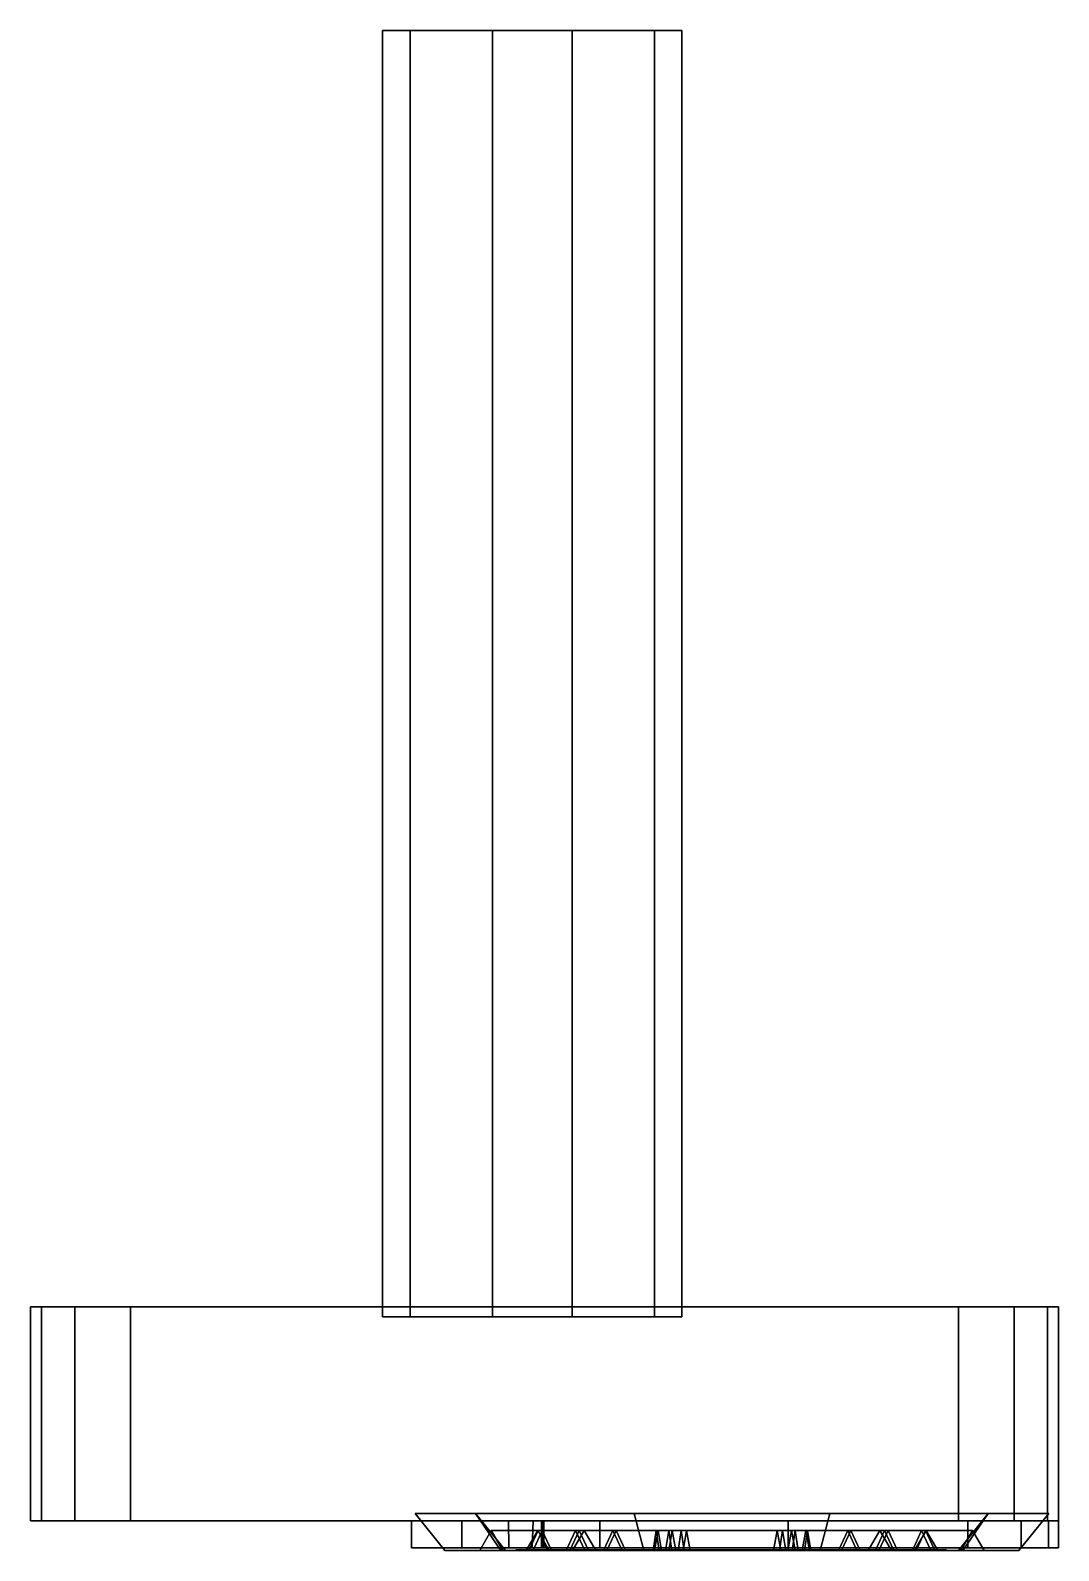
# Model space of a CAD drawing. Extents: x -12 to 12, y -35.5 to 0.
import ezdxf

# ---------------------------------------------------------------- set-up
doc = ezdxf.new("R2010")
doc.units = 0
for name, color, linetype in [('CRISTAL', 20, 'CONTINUOUS'), ('CRISTAL2', 110, 'CONTINUOUS'), ('METAL', 180, 'CONTINUOUS')]:
    doc.layers.add(name, color=color, linetype=linetype)

msp = doc.modelspace()

# ---------------------------------------------------------------- meshes
at = {"layer": 'CRISTAL'}
mesh = msp.add_polyface(dxfattribs=at)
corners = [(9.381, -35.483, 20.299), (8.708, -35.483, 22.812), (8.708, -35.483, 17.787), (6.868, -35.483, 24.651), (6.868, -35.483, 15.947), (4.356, -35.483, 25.324), (4.356, -35.483, 15.274), (1.843, -35.483, 24.651), (1.843, -35.483, 15.947), (0.004, -35.483, 22.812), (0.004, -35.483, 17.787), (-0.67, -35.483, 20.299)]
mesh.append_faces([[corners[k] for k in face] for face in [(11, 10, 2, 0), (3, 5, 7, 7), (3, 7, 9, 1), (1, 9, 11, 0), (8, 4, 2, 10), (8, 6, 4, 4)]])
at = {"layer": 'CRISTAL2'}
mesh = msp.add_polyface(dxfattribs=at)
corners = [(9.381, -35.483, -5.815), (8.708, -35.483, -3.302), (8.708, -35.483, -8.327), (6.868, -35.483, -1.463), (6.868, -35.483, -10.167), (4.356, -35.483, -0.79), (4.356, -35.483, -10.84), (1.843, -35.483, -1.463), (1.843, -35.483, -10.167), (0.004, -35.483, -3.302), (0.004, -35.483, -8.327), (-0.67, -35.483, -5.815)]
mesh.append_faces([[corners[k] for k in face] for face in [(11, 10, 2, 0), (3, 5, 7, 7), (3, 7, 9, 1), (1, 9, 11, 0), (8, 4, 2, 10), (8, 6, 4, 4)]])
at = {"layer": 'METAL'}
mesh = msp.add_polyface(dxfattribs=at)
corners = [(3.207, 0, -27.202), (3.207, 0, -27.202), (3.207, 0, 19.452), (3.207, 0, 19.452), (3.207, -30.043, -27.202), (3.207, -30.043, 19.452), (2.567, 0, -29.123), (2.567, 0, -29.123), (2.567, 0, -29.123), (2.567, 0, 21.372), (2.567, 0, 21.372), (2.567, 0, 21.372), (2.567, -30.043, -29.123), (2.567, -30.043, -29.123), (2.567, -30.043, 21.372), (2.567, -30.043, 21.372), (0.646, 0, -29.763), (0.646, 0, -29.763), (0.646, 0, 22.013), (0.646, 0, 22.013), (0.646, -30.043, -29.763), (0.646, -30.043, 22.012), (-1.217, 0, -29.763), (-1.217, 0, -29.763), (-1.217, 0, 22.013), (-1.217, 0, 22.013), (-1.217, -30.043, -29.763), (-1.217, -30.043, 22.012), (-3.138, 0, -29.123), (-3.138, 0, -29.123), (-3.138, 0, -29.123), (-3.138, 0, 21.372), (-3.138, 0, 21.372), (-3.138, 0, 21.372), (-3.138, -30.043, -29.123), (-3.138, -30.043, -29.123), (-3.138, -30.043, 21.372), (-3.138, -30.043, 21.372), (-3.778, 0, -27.202), (-3.778, 0, -27.202), (-3.778, 0, 19.452), (-3.778, 0, 19.452), (-3.778, -30.043, -27.202), (-3.778, -30.043, 19.452)]
mesh.append_faces([[corners[k] for k in face] for face in [(28, 8, 16, 22), (23, 17, 20, 26), (0, 2, 5, 4), (19, 25, 27, 21), (41, 39, 42, 43), (13, 20, 17, 7), (29, 23, 26, 34), (14, 5, 2, 9), (36, 27, 25, 32), (4, 12, 6, 0), (39, 30, 35, 42), (21, 15, 10, 19), (43, 37, 33, 41), (40, 31, 24, 11), (24, 18, 11, 11), (11, 3, 1, 40), (38, 40, 1, 1), (38, 1, 8, 28)]])
mesh = msp.add_polyface(dxfattribs=at)
corners = [(12, -29.804, 37.122), (12, -29.804, 37.122), (12, -29.804, -108.212), (12, -29.804, -108.212), (12, -34.804, 37.122), (12, -34.804, 37.122), (12, -34.804, -108.212), (12, -34.804, -108.212), (11.741, -29.804, 38.418), (11.741, -29.804, 38.418), (11.741, -29.804, -109.508), (11.741, -29.804, -109.508), (11.741, -34.804, 38.418), (11.741, -34.804, 38.418), (11.741, -34.804, -109.508), (11.741, -34.804, -109.508), (10.963, -29.804, 39.196), (10.963, -29.804, 39.196), (10.963, -29.804, -110.286), (10.963, -29.804, -110.286), (10.963, -34.804, 39.196), (10.963, -34.804, 39.196), (10.963, -34.804, -110.286), (10.963, -34.804, -110.286), (9.667, -29.804, 39.455), (9.667, -29.804, 39.455), (9.667, -29.804, -110.545), (9.667, -29.804, -110.545), (9.667, -34.804, 39.455), (9.667, -34.804, 39.455), (9.667, -34.804, -110.545), (9.667, -34.804, -110.545), (-9.667, -29.804, 39.455), (-9.667, -29.804, 39.455), (-9.667, -29.804, -110.545), (-9.667, -29.804, -110.545), (-9.667, -34.804, 39.455), (-9.667, -34.804, 39.455), (-9.667, -34.804, -110.545), (-9.667, -34.804, -110.545), (-10.963, -29.804, 39.196), (-10.963, -29.804, 39.196), (-10.963, -29.804, -110.286), (-10.963, -29.804, -110.286), (-10.963, -34.804, 39.196), (-10.963, -34.804, 39.196), (-10.963, -34.804, -110.286), (-10.963, -34.804, -110.286), (-11.741, -29.804, 38.418), (-11.741, -29.804, 38.418), (-11.741, -29.804, -109.508), (-11.741, -29.804, -109.508), (-11.741, -34.804, 38.418), (-11.741, -34.804, 38.418), (-11.741, -34.804, -109.508), (-11.741, -34.804, -109.508), (-12, -29.804, 37.122), (-12, -29.804, 37.122), (-12, -29.804, -108.212), (-12, -29.804, -108.212), (-12, -34.804, 37.122), (-12, -34.804, 37.122), (-12, -34.804, -108.212), (-12, -34.804, -108.212)]
mesh.append_faces([[corners[k] for k in face] for face in [(38, 35, 26, 30), (37, 28, 25, 33), (7, 5, 60, 62), (6, 2, 0, 4), (58, 56, 1, 3), (59, 63, 61, 57), (43, 35, 38, 47), (22, 30, 26, 18), (16, 25, 28, 20), (45, 37, 33, 41), (51, 43, 47, 55), (59, 51, 55, 63), (14, 22, 18, 10), (6, 14, 10, 2), (8, 16, 20, 12), (0, 8, 12, 4), (53, 45, 41, 49), (61, 53, 49, 57), (13, 52, 60, 5), (48, 9, 1, 56), (21, 44, 52, 13), (40, 17, 9, 48), (29, 36, 44, 21), (32, 24, 17, 40), (54, 15, 7, 62), (11, 50, 58, 3), (46, 23, 15, 54), (19, 42, 50, 11), (39, 31, 23, 46), (27, 34, 42, 19)]])
mesh = msp.add_polyface(dxfattribs=at)
corners = [(11.769, -34.63, 32.527), (11.769, -34.63, 32.527), (11.076, -35.498, 32.527), (11.076, -35.498, 32.527), (10.357, -34.63, 28.181), (10.357, -34.63, 28.181), (10.357, -34.63, 36.873), (10.357, -34.63, 36.873), (10.264, -35.498, 32.53), (10.264, -35.498, 32.53), (9.993, -35.026, 32.532), (9.993, -35.026, 32.532), (9.767, -35.498, 28.609), (9.767, -35.498, 28.609), (9.722, -35.498, 32.533), (9.722, -35.498, 32.533), (9.664, -35.498, 36.873), (9.664, -35.498, 36.873), (9.18, -35.498, 32.535), (9.18, -35.498, 32.535), (9.114, -35.498, 29.088), (9.114, -35.498, 29.088), (9.018, -35.498, 36.365), (9.018, -35.498, 36.365), (8.909, -35.026, 32.536), (8.909, -35.026, 32.536), (8.896, -35.026, 29.248), (8.896, -35.026, 29.248), (8.802, -35.026, 36.196), (8.802, -35.026, 36.196), (8.678, -35.498, 29.408), (8.678, -35.498, 29.408), (8.639, -35.498, 32.537), (8.639, -35.498, 32.537), (8.587, -35.498, 36.027), (8.587, -35.498, 36.027), (8.242, -35.498, 29.727), (8.242, -35.498, 29.727), (8.156, -35.498, 35.688), (8.156, -35.498, 35.688), (8.097, -35.498, 32.539), (8.097, -35.498, 32.539), (8.025, -35.026, 29.887), (8.025, -35.026, 29.887), (7.94, -35.026, 35.519), (7.94, -35.026, 35.519), (7.826, -35.026, 32.54), (7.826, -35.026, 32.54), (7.807, -35.498, 30.046), (7.807, -35.498, 30.046), (7.725, -35.498, 35.349), (7.725, -35.498, 35.349), (7.555, -35.498, 32.542), (7.555, -35.498, 32.542), (7.371, -35.498, 30.366), (7.371, -35.498, 30.366), (7.294, -35.498, 35.011), (7.294, -35.498, 35.011), (7.153, -35.026, 30.525), (7.153, -35.026, 30.525), (7.078, -35.026, 34.842), (7.078, -35.026, 34.842), (6.935, -35.498, 30.685), (6.935, -35.498, 30.685), (6.863, -35.498, 34.672), (6.863, -35.498, 34.672), (6.66, -34.63, 25.495), (6.66, -34.63, 25.495), (6.66, -34.63, 39.287), (6.66, -34.63, 39.287), (6.435, -35.498, 26.188), (6.435, -35.498, 26.188), (6.435, -35.498, 38.866), (6.435, -35.498, 38.866), (6.216, -35.498, 38.094), (6.216, -35.498, 38.094), (6.184, -35.498, 26.96), (6.184, -35.498, 26.96), (6.143, -35.026, 37.837), (6.143, -35.026, 37.837), (6.101, -35.026, 27.217), (6.101, -35.026, 27.217), (6.07, -35.498, 37.58), (6.07, -35.498, 37.58), (6.017, -35.498, 27.474), (6.017, -35.498, 27.474), (5.924, -35.498, 37.066), (5.924, -35.498, 37.066), (5.851, -35.026, 36.808), (5.851, -35.026, 36.808), (5.85, -35.498, 27.989), (5.85, -35.498, 27.989), (5.778, -35.498, 36.551), (5.778, -35.498, 36.551), (5.766, -35.026, 28.246), (5.766, -35.026, 28.246), (5.683, -35.498, 28.503), (5.683, -35.498, 28.503), (5.632, -35.498, 36.037), (5.632, -35.498, 36.037), (5.559, -35.026, 35.779), (5.559, -35.026, 35.779), (5.515, -35.498, 29.018), (5.515, -35.498, 29.018), (5.486, -35.498, 35.522), (5.486, -35.498, 35.522), (5.432, -35.026, 29.275), (5.432, -35.026, 29.275), (5.348, -35.498, 29.532), (5.348, -35.498, 29.532), (3.402, -35.498, 29.532), (3.402, -35.498, 29.532), (3.318, -35.026, 29.275), (3.318, -35.026, 29.275), (3.264, -35.498, 35.522), (3.264, -35.498, 35.522), (3.235, -35.498, 29.018), (3.235, -35.498, 29.018), (3.191, -35.026, 35.779), (3.191, -35.026, 35.779), (3.118, -35.498, 36.037), (3.118, -35.498, 36.037), (3.068, -35.498, 28.503), (3.068, -35.498, 28.503), (2.984, -35.026, 28.246), (2.984, -35.026, 28.246), (2.972, -35.498, 36.551), (2.972, -35.498, 36.551), (2.901, -35.498, 27.989), (2.901, -35.498, 27.989), (2.899, -35.026, 36.808), (2.899, -35.026, 36.808), (2.826, -35.498, 37.066), (2.826, -35.498, 37.066), (2.733, -35.498, 27.474), (2.733, -35.498, 27.474), (2.68, -35.498, 37.58), (2.68, -35.498, 37.58), (2.65, -35.026, 27.217), (2.65, -35.026, 27.217), (2.607, -35.026, 37.837), (2.607, -35.026, 37.837), (2.566, -35.498, 26.96), (2.566, -35.498, 26.96), (2.534, -35.498, 38.094), (2.534, -35.498, 38.094), (2.315, -35.498, 26.188), (2.315, -35.498, 26.188), (2.315, -35.498, 38.866), (2.315, -35.498, 38.866), (2.09, -34.63, 25.495), (2.09, -34.63, 25.495), (2.09, -34.63, 39.287), (2.09, -34.63, 39.287), (1.887, -35.498, 34.672), (1.887, -35.498, 34.672), (1.815, -35.498, 30.685), (1.815, -35.498, 30.685), (1.672, -35.026, 34.842), (1.672, -35.026, 34.842), (1.597, -35.026, 30.525), (1.597, -35.026, 30.525), (1.456, -35.498, 35.011), (1.456, -35.498, 35.011), (1.379, -35.498, 30.366), (1.379, -35.498, 30.366), (1.195, -35.498, 32.542), (1.195, -35.498, 32.542), (1.025, -35.498, 35.349), (1.025, -35.498, 35.349), (0.944, -35.498, 30.046), (0.944, -35.498, 30.046), (0.924, -35.026, 32.54), (0.924, -35.026, 32.54), (0.81, -35.026, 35.519), (0.81, -35.026, 35.519), (0.726, -35.026, 29.887), (0.726, -35.026, 29.887), (0.653, -35.498, 32.539), (0.653, -35.498, 32.539), (0.595, -35.498, 35.688), (0.595, -35.498, 35.688), (0.508, -35.498, 29.727), (0.508, -35.498, 29.727), (0.164, -35.498, 36.027), (0.164, -35.498, 36.027), (0.112, -35.498, 32.537), (0.112, -35.498, 32.537), (0.072, -35.498, 29.408), (0.072, -35.498, 29.408), (-0.052, -35.026, 36.196), (-0.052, -35.026, 36.196), (-0.146, -35.026, 29.248), (-0.146, -35.026, 29.248), (-0.159, -35.026, 32.536), (-0.159, -35.026, 32.536), (-0.267, -35.498, 36.365), (-0.267, -35.498, 36.365), (-0.364, -35.498, 29.088), (-0.364, -35.498, 29.088), (-0.43, -35.498, 32.535), (-0.43, -35.498, 32.535), (-0.914, -35.498, 36.873), (-0.914, -35.498, 36.873), (-0.972, -35.498, 32.533), (-0.972, -35.498, 32.533), (-1.017, -35.498, 28.609), (-1.017, -35.498, 28.609), (-1.242, -35.026, 32.532), (-1.242, -35.026, 32.532), (-1.513, -35.498, 32.53), (-1.513, -35.498, 32.53), (-1.607, -34.63, 28.181), (-1.607, -34.63, 28.181), (-1.607, -34.63, 36.873), (-1.607, -34.63, 36.873), (-2.326, -35.498, 32.527), (-2.326, -35.498, 32.527), (-3.019, -34.63, 32.527), (-3.019, -34.63, 32.527)]
mesh.append_faces([[corners[k] for k in face] for face in [(212, 218, 1, 5), (105, 115, 154, 65), (65, 154, 166, 53), (110, 109, 63, 156), (166, 156, 63, 53), (152, 68, 7, 214), (214, 7, 1, 218), (6, 16, 2, 0), (69, 72, 16, 6), (153, 149, 72, 69), (215, 203, 149, 153), (219, 217, 203, 215), (213, 207, 217, 219), (151, 147, 207, 213), (66, 70, 147, 151), (4, 12, 70, 66), (0, 2, 12, 4), (67, 150, 212, 5), (3, 17, 22, 8), (73, 75, 22, 17), (148, 145, 75, 73), (148, 202, 197, 145), (216, 211, 197, 202), (206, 199, 211, 216), (146, 143, 199, 206), (71, 76, 143, 146), (13, 20, 76, 71), (3, 8, 20, 13), (38, 18, 15, 35), (83, 87, 38, 35), (133, 87, 83, 136), (181, 133, 136, 184), (204, 201, 181, 184), (183, 201, 204, 188), (129, 183, 188, 134), (90, 129, 134, 85), (36, 90, 85, 31), (18, 36, 31, 15), (56, 40, 33, 51), (93, 99, 56, 51), (121, 99, 93, 126), (163, 121, 126, 168), (186, 179, 163, 168), (165, 179, 186, 170), (117, 165, 170, 122), (103, 117, 122, 97), (54, 103, 97, 49), (40, 54, 49, 33), (52, 46, 60, 64), (104, 64, 60, 101), (114, 104, 101, 119), (155, 114, 119, 159), (167, 155, 159, 173), (157, 167, 173, 161), (111, 157, 161, 113), (108, 111, 113, 106), (62, 108, 106, 58), (52, 62, 58, 46), (11, 9, 23, 29), (29, 23, 74, 79), (79, 74, 144, 140), (140, 144, 196, 190), (190, 196, 210, 208), (208, 210, 198, 192), (192, 198, 142, 138), (138, 142, 77, 81), (81, 77, 21, 27), (27, 21, 9, 11), (25, 19, 39, 45), (28, 34, 14, 10), (45, 39, 86, 89), (78, 82, 34, 28), (89, 86, 132, 130), (141, 137, 82, 78), (130, 132, 180, 174), (191, 185, 137, 141), (174, 180, 200, 194), (209, 205, 185, 191), (194, 200, 182, 176), (193, 189, 205, 209), (176, 182, 128, 124), (139, 135, 189, 193), (124, 128, 91, 95), (80, 84, 135, 139), (95, 91, 37, 43), (26, 30, 84, 80), (43, 37, 19, 25), (10, 14, 30, 26), (47, 41, 57, 61), (44, 50, 32, 24), (61, 57, 98, 100), (88, 92, 50, 44), (100, 98, 120, 118), (131, 127, 92, 88), (118, 120, 162, 158), (175, 169, 127, 131), (158, 162, 178, 172), (195, 187, 169, 175), (172, 178, 164, 160), (177, 171, 187, 195), (160, 164, 116, 112), (125, 123, 171, 177), (112, 116, 102, 107), (94, 96, 123, 125), (107, 102, 55, 59), (42, 48, 96, 94), (59, 55, 41, 47), (24, 32, 48, 42)]])
mesh = msp.add_polyface(dxfattribs=at)
corners = [(11.769, -34.63, 20.233), (11.769, -34.63, 20.233), (11.076, -35.498, 20.233), (11.076, -35.498, 20.233), (10.357, -34.63, 15.887), (10.357, -34.63, 15.887), (10.357, -34.63, 24.579), (10.357, -34.63, 24.579), (10.264, -35.498, 20.237), (10.264, -35.498, 20.237), (9.993, -35.026, 20.238), (9.993, -35.026, 20.238), (9.767, -35.498, 16.316), (9.767, -35.498, 16.316), (9.722, -35.498, 20.239), (9.722, -35.498, 20.239), (9.664, -35.498, 24.579), (9.664, -35.498, 24.579), (9.18, -35.498, 20.241), (9.18, -35.498, 20.241), (9.114, -35.498, 16.795), (9.114, -35.498, 16.795), (9.018, -35.498, 24.071), (9.018, -35.498, 24.071), (8.909, -35.026, 20.242), (8.896, -35.026, 16.954), (8.896, -35.026, 16.954), (8.802, -35.026, 23.902), (8.802, -35.026, 23.902), (8.678, -35.498, 17.114), (8.678, -35.498, 17.114), (8.587, -35.498, 23.733), (8.587, -35.498, 23.733), (8.242, -35.498, 17.433), (8.242, -35.498, 17.433), (8.156, -35.498, 23.394), (8.156, -35.498, 23.394), (8.025, -35.026, 17.593), (7.94, -35.026, 23.225), (6.66, -34.63, 13.201), (6.66, -34.63, 13.201), (6.66, -34.63, 27.265), (6.66, -34.63, 27.265), (6.435, -35.498, 13.894), (6.435, -35.498, 13.894), (6.435, -35.498, 26.572), (6.435, -35.498, 26.572), (6.216, -35.498, 25.801), (6.216, -35.498, 25.801), (6.184, -35.498, 14.666), (6.184, -35.498, 14.666), (6.143, -35.026, 25.543), (6.143, -35.026, 25.543), (6.101, -35.026, 14.923), (6.101, -35.026, 14.923), (6.07, -35.498, 25.286), (6.07, -35.498, 25.286), (6.017, -35.498, 15.18), (6.017, -35.498, 15.18), (5.924, -35.498, 24.772), (5.924, -35.498, 24.772), (5.851, -35.026, 24.515), (5.85, -35.498, 15.695), (5.85, -35.498, 15.695), (5.766, -35.026, 15.952), (2.984, -35.026, 15.952), (2.901, -35.498, 15.695), (2.901, -35.498, 15.695), (2.899, -35.026, 24.515), (2.826, -35.498, 24.772), (2.826, -35.498, 24.772), (2.733, -35.498, 15.18), (2.733, -35.498, 15.18), (2.68, -35.498, 25.286), (2.68, -35.498, 25.286), (2.65, -35.026, 14.923), (2.65, -35.026, 14.923), (2.607, -35.026, 25.543), (2.607, -35.026, 25.543), (2.566, -35.498, 14.666), (2.566, -35.498, 14.666), (2.534, -35.498, 25.801), (2.534, -35.498, 25.801), (2.315, -35.498, 13.894), (2.315, -35.498, 13.894), (2.315, -35.498, 26.572), (2.315, -35.498, 26.572), (2.09, -34.63, 13.201), (2.09, -34.63, 13.201), (2.09, -34.63, 27.265), (2.09, -34.63, 27.265), (0.81, -35.026, 23.225), (0.726, -35.026, 17.593), (0.595, -35.498, 23.394), (0.595, -35.498, 23.394), (0.508, -35.498, 17.433), (0.508, -35.498, 17.433), (0.164, -35.498, 23.733), (0.164, -35.498, 23.733), (0.072, -35.498, 17.114), (0.072, -35.498, 17.114), (-0.052, -35.026, 23.902), (-0.052, -35.026, 23.902), (-0.146, -35.026, 16.954), (-0.146, -35.026, 16.954), (-0.159, -35.026, 20.242), (-0.267, -35.498, 24.071), (-0.267, -35.498, 24.071), (-0.364, -35.498, 16.795), (-0.364, -35.498, 16.795), (-0.43, -35.498, 20.241), (-0.43, -35.498, 20.241), (-0.914, -35.498, 24.579), (-0.914, -35.498, 24.579), (-0.972, -35.498, 20.239), (-0.972, -35.498, 20.239), (-1.017, -35.498, 16.316), (-1.017, -35.498, 16.316), (-1.242, -35.026, 20.238), (-1.242, -35.026, 20.238), (-1.513, -35.498, 20.237), (-1.513, -35.498, 20.237), (-1.607, -34.63, 15.887), (-1.607, -34.63, 15.887), (-1.607, -34.63, 24.579), (-1.607, -34.63, 24.579), (-2.326, -35.498, 20.233), (-2.326, -35.498, 20.233), (-3.019, -34.63, 20.233), (-3.019, -34.63, 20.233)]
mesh.append_faces([[corners[k] for k in face] for face in [(122, 128, 1, 5), (89, 41, 7, 124), (124, 7, 1, 128), (6, 16, 2, 0), (42, 45, 16, 6), (90, 86, 45, 42), (125, 113, 86, 90), (129, 127, 113, 125), (123, 117, 127, 129), (88, 84, 117, 123), (39, 43, 84, 88), (4, 12, 43, 39), (0, 2, 12, 4), (40, 87, 122, 5), (3, 17, 22, 8), (46, 48, 22, 17), (85, 82, 48, 46), (85, 112, 107, 82), (126, 121, 107, 112), (116, 109, 121, 126), (83, 80, 109, 116), (44, 49, 80, 83), (13, 20, 49, 44), (3, 8, 20, 13), (35, 18, 15, 32), (56, 59, 35, 32), (70, 59, 56, 73), (94, 70, 73, 97), (114, 111, 94, 97), (96, 111, 114, 99), (67, 96, 99, 71), (63, 67, 71, 58), (33, 63, 58, 30), (18, 33, 30, 15), (11, 9, 23, 28), (28, 23, 47, 52), (52, 47, 81, 77), (77, 81, 106, 101), (101, 106, 120, 118), (118, 120, 108, 103), (103, 108, 79, 75), (75, 79, 50, 54), (54, 50, 21, 26), (26, 21, 9, 11), (24, 19, 36, 38), (27, 31, 14, 10), (38, 36, 60, 61), (51, 55, 31, 27), (61, 60, 69, 68), (78, 74, 55, 51), (68, 69, 93, 91), (102, 98, 74, 78), (91, 93, 110, 105), (119, 115, 98, 102), (105, 110, 95, 92), (104, 100, 115, 119), (92, 95, 66, 65), (76, 72, 100, 104), (65, 66, 62, 64), (53, 57, 72, 76), (64, 62, 34, 37), (25, 29, 57, 53), (37, 34, 19, 24), (10, 14, 29, 25)]])
mesh = msp.add_polyface(dxfattribs=at)
corners = [(11.769, -34.63, 7.384), (11.769, -34.63, 7.384), (11.076, -35.498, 7.384), (11.076, -35.498, 7.384), (10.357, -34.63, 3.038), (10.357, -34.63, 3.038), (10.357, -34.63, 11.73), (10.357, -34.63, 11.73), (10.264, -35.498, 7.387), (10.264, -35.498, 7.387), (9.993, -35.026, 7.388), (9.993, -35.026, 7.388), (9.767, -35.498, 3.466), (9.767, -35.498, 3.466), (9.722, -35.498, 7.389), (9.722, -35.498, 7.389), (9.664, -35.498, 11.73), (9.664, -35.498, 11.73), (9.18, -35.498, 7.391), (9.18, -35.498, 7.391), (9.114, -35.498, 3.945), (9.114, -35.498, 3.945), (9.018, -35.498, 11.222), (9.018, -35.498, 11.222), (8.909, -35.026, 7.393), (8.909, -35.026, 7.393), (8.896, -35.026, 4.105), (8.896, -35.026, 4.105), (8.802, -35.026, 11.052), (8.802, -35.026, 11.052), (8.678, -35.498, 4.264), (8.678, -35.498, 4.264), (8.639, -35.498, 7.394), (8.639, -35.498, 7.394), (8.587, -35.498, 10.883), (8.587, -35.498, 10.883), (8.242, -35.498, 4.584), (8.242, -35.498, 4.584), (8.156, -35.498, 10.545), (8.156, -35.498, 10.545), (8.097, -35.498, 7.396), (8.097, -35.498, 7.396), (8.025, -35.026, 4.743), (8.025, -35.026, 4.743), (7.94, -35.026, 10.375), (7.94, -35.026, 10.375), (7.826, -35.026, 7.397), (7.826, -35.026, 7.397), (7.807, -35.498, 4.903), (7.807, -35.498, 4.903), (7.725, -35.498, 10.206), (7.725, -35.498, 10.206), (7.555, -35.498, 7.398), (7.555, -35.498, 7.398), (7.371, -35.498, 5.222), (7.371, -35.498, 5.222), (7.294, -35.498, 9.867), (7.294, -35.498, 9.867), (7.153, -35.026, 5.382), (7.153, -35.026, 5.382), (7.078, -35.026, 9.698), (7.078, -35.026, 9.698), (6.935, -35.498, 5.541), (6.935, -35.498, 5.541), (6.863, -35.498, 9.529), (6.863, -35.498, 9.529), (6.66, -34.63, 0.352), (6.66, -34.63, 0.352), (6.66, -34.63, 14.416), (6.66, -34.63, 14.416), (6.435, -35.498, 1.045), (6.435, -35.498, 1.045), (6.435, -35.498, 13.723), (6.435, -35.498, 13.723), (6.216, -35.498, 12.951), (6.216, -35.498, 12.951), (6.184, -35.498, 1.816), (6.184, -35.498, 1.816), (6.143, -35.026, 12.694), (6.143, -35.026, 12.694), (6.101, -35.026, 2.074), (6.101, -35.026, 2.074), (6.07, -35.498, 12.437), (6.07, -35.498, 12.437), (6.017, -35.498, 2.331), (6.017, -35.498, 2.331), (5.924, -35.498, 11.922), (5.924, -35.498, 11.922), (5.851, -35.026, 11.665), (5.851, -35.026, 11.665), (5.85, -35.498, 2.845), (5.85, -35.498, 2.845), (5.778, -35.498, 11.408), (5.778, -35.498, 11.408), (5.766, -35.026, 3.102), (5.766, -35.026, 3.102), (5.683, -35.498, 3.36), (5.683, -35.498, 3.36), (5.632, -35.498, 10.893), (5.632, -35.498, 10.893), (5.559, -35.026, 10.636), (5.559, -35.026, 10.636), (5.515, -35.498, 3.874), (5.515, -35.498, 3.874), (5.486, -35.498, 10.379), (5.486, -35.498, 10.379), (5.432, -35.026, 4.131), (5.432, -35.026, 4.131), (5.348, -35.498, 4.389), (5.348, -35.498, 4.389), (3.402, -35.498, 4.389), (3.402, -35.498, 4.389), (3.318, -35.026, 4.131), (3.318, -35.026, 4.131), (3.264, -35.498, 10.379), (3.264, -35.498, 10.379), (3.235, -35.498, 3.874), (3.235, -35.498, 3.874), (3.191, -35.026, 10.636), (3.191, -35.026, 10.636), (3.118, -35.498, 10.893), (3.118, -35.498, 10.893), (3.068, -35.498, 3.36), (3.068, -35.498, 3.36), (2.984, -35.026, 3.102), (2.984, -35.026, 3.102), (2.972, -35.498, 11.408), (2.972, -35.498, 11.408), (2.901, -35.498, 2.845), (2.901, -35.498, 2.845), (2.899, -35.026, 11.665), (2.899, -35.026, 11.665), (2.826, -35.498, 11.922), (2.826, -35.498, 11.922), (2.733, -35.498, 2.331), (2.733, -35.498, 2.331), (2.68, -35.498, 12.437), (2.68, -35.498, 12.437), (2.65, -35.026, 2.074), (2.65, -35.026, 2.074), (2.607, -35.026, 12.694), (2.607, -35.026, 12.694), (2.566, -35.498, 1.816), (2.566, -35.498, 1.816), (2.534, -35.498, 12.951), (2.534, -35.498, 12.951), (2.315, -35.498, 1.045), (2.315, -35.498, 1.045), (2.315, -35.498, 13.723), (2.315, -35.498, 13.723), (2.09, -34.63, 0.352), (2.09, -34.63, 0.352), (2.09, -34.63, 14.416), (2.09, -34.63, 14.416), (1.887, -35.498, 9.529), (1.887, -35.498, 9.529), (1.815, -35.498, 5.541), (1.815, -35.498, 5.541), (1.672, -35.026, 9.698), (1.672, -35.026, 9.698), (1.597, -35.026, 5.382), (1.597, -35.026, 5.382), (1.456, -35.498, 9.867), (1.456, -35.498, 9.867), (1.379, -35.498, 5.222), (1.379, -35.498, 5.222), (1.195, -35.498, 7.398), (1.195, -35.498, 7.398), (1.025, -35.498, 10.206), (1.025, -35.498, 10.206), (0.944, -35.498, 4.903), (0.944, -35.498, 4.903), (0.924, -35.026, 7.397), (0.924, -35.026, 7.397), (0.81, -35.026, 10.375), (0.81, -35.026, 10.375), (0.726, -35.026, 4.743), (0.726, -35.026, 4.743), (0.653, -35.498, 7.396), (0.653, -35.498, 7.396), (0.595, -35.498, 10.545), (0.595, -35.498, 10.545), (0.508, -35.498, 4.584), (0.508, -35.498, 4.584), (0.164, -35.498, 10.883), (0.164, -35.498, 10.883), (0.112, -35.498, 7.394), (0.112, -35.498, 7.394), (0.072, -35.498, 4.264), (0.072, -35.498, 4.264), (-0.052, -35.026, 11.052), (-0.052, -35.026, 11.052), (-0.146, -35.026, 4.105), (-0.146, -35.026, 4.105), (-0.159, -35.026, 7.393), (-0.159, -35.026, 7.393), (-0.267, -35.498, 11.222), (-0.267, -35.498, 11.222), (-0.364, -35.498, 3.945), (-0.364, -35.498, 3.945), (-0.43, -35.498, 7.391), (-0.43, -35.498, 7.391), (-0.914, -35.498, 11.73), (-0.914, -35.498, 11.73), (-0.972, -35.498, 7.389), (-0.972, -35.498, 7.389), (-1.017, -35.498, 3.466), (-1.017, -35.498, 3.466), (-1.242, -35.026, 7.388), (-1.242, -35.026, 7.388), (-1.513, -35.498, 7.387), (-1.513, -35.498, 7.387), (-1.607, -34.63, 3.038), (-1.607, -34.63, 3.038), (-1.607, -34.63, 11.73), (-1.607, -34.63, 11.73), (-2.326, -35.498, 7.384), (-2.326, -35.498, 7.384), (-3.019, -34.63, 7.384), (-3.019, -34.63, 7.384)]
mesh.append_faces([[corners[k] for k in face] for face in [(212, 218, 1, 5), (105, 115, 154, 65), (65, 154, 166, 53), (110, 109, 63, 156), (166, 156, 63, 53), (152, 68, 7, 214), (214, 7, 1, 218), (6, 16, 2, 0), (69, 72, 16, 6), (153, 149, 72, 69), (215, 203, 149, 153), (219, 217, 203, 215), (213, 207, 217, 219), (151, 147, 207, 213), (66, 70, 147, 151), (4, 12, 70, 66), (0, 2, 12, 4), (67, 150, 212, 5), (3, 17, 22, 8), (73, 75, 22, 17), (148, 145, 75, 73), (148, 202, 197, 145), (216, 211, 197, 202), (206, 199, 211, 216), (146, 143, 199, 206), (71, 76, 143, 146), (13, 20, 76, 71), (3, 8, 20, 13), (38, 18, 15, 35), (83, 87, 38, 35), (133, 87, 83, 136), (181, 133, 136, 184), (204, 201, 181, 184), (183, 201, 204, 188), (129, 183, 188, 134), (90, 129, 134, 85), (36, 90, 85, 31), (18, 36, 31, 15), (56, 40, 33, 51), (93, 99, 56, 51), (121, 99, 93, 126), (163, 121, 126, 168), (186, 179, 163, 168), (165, 179, 186, 170), (117, 165, 170, 122), (103, 117, 122, 97), (54, 103, 97, 49), (40, 54, 49, 33), (52, 46, 60, 64), (104, 64, 60, 101), (114, 104, 101, 119), (155, 114, 119, 159), (167, 155, 159, 173), (157, 167, 173, 161), (111, 157, 161, 113), (108, 111, 113, 106), (62, 108, 106, 58), (52, 62, 58, 46), (11, 9, 23, 29), (29, 23, 74, 79), (79, 74, 144, 140), (140, 144, 196, 190), (190, 196, 210, 208), (208, 210, 198, 192), (192, 198, 142, 138), (138, 142, 77, 81), (81, 77, 21, 27), (27, 21, 9, 11), (25, 19, 39, 45), (28, 34, 14, 10), (45, 39, 86, 89), (78, 82, 34, 28), (89, 86, 132, 130), (141, 137, 82, 78), (130, 132, 180, 174), (191, 185, 137, 141), (174, 180, 200, 194), (209, 205, 185, 191), (194, 200, 182, 176), (193, 189, 205, 209), (176, 182, 128, 124), (139, 135, 189, 193), (124, 128, 91, 95), (80, 84, 135, 139), (95, 91, 37, 43), (26, 30, 84, 80), (43, 37, 19, 25), (10, 14, 30, 26), (47, 41, 57, 61), (44, 50, 32, 24), (61, 57, 98, 100), (88, 92, 50, 44), (100, 98, 120, 118), (131, 127, 92, 88), (118, 120, 162, 158), (175, 169, 127, 131), (158, 162, 178, 172), (195, 187, 169, 175), (172, 178, 164, 160), (177, 171, 187, 195), (160, 164, 116, 112), (125, 123, 171, 177), (112, 116, 102, 107), (94, 96, 123, 125), (107, 102, 55, 59), (42, 48, 96, 94), (59, 55, 41, 47), (24, 32, 48, 42)]])
mesh = msp.add_polyface(dxfattribs=at)
corners = [(11.769, -34.63, -5.795), (11.769, -34.63, -5.795), (11.076, -35.498, -5.795), (11.076, -35.498, -5.795), (10.357, -34.63, -10.141), (10.357, -34.63, -10.141), (10.357, -34.63, -1.449), (10.357, -34.63, -1.449), (10.264, -35.498, -5.792), (10.264, -35.498, -5.792), (9.993, -35.026, -5.791), (9.993, -35.026, -5.791), (9.767, -35.498, -9.713), (9.767, -35.498, -9.713), (9.722, -35.498, -5.79), (9.722, -35.498, -5.79), (9.664, -35.498, -1.449), (9.664, -35.498, -1.449), (9.18, -35.498, -5.787), (9.18, -35.498, -5.787), (9.114, -35.498, -9.234), (9.114, -35.498, -9.234), (9.018, -35.498, -1.957), (9.018, -35.498, -1.957), (8.909, -35.026, -5.786), (8.896, -35.026, -9.074), (8.896, -35.026, -9.074), (8.802, -35.026, -2.126), (8.802, -35.026, -2.126), (8.678, -35.498, -8.915), (8.678, -35.498, -8.915), (8.587, -35.498, -2.296), (8.587, -35.498, -2.296), (8.242, -35.498, -8.595), (8.242, -35.498, -8.595), (8.156, -35.498, -2.634), (8.156, -35.498, -2.634), (8.025, -35.026, -8.436), (7.94, -35.026, -2.804), (6.66, -34.63, -12.827), (6.66, -34.63, -12.827), (6.66, -34.63, 1.237), (6.66, -34.63, 1.237), (6.435, -35.498, -12.134), (6.435, -35.498, -12.134), (6.435, -35.498, 0.544), (6.435, -35.498, 0.544), (6.216, -35.498, -0.228), (6.216, -35.498, -0.228), (6.184, -35.498, -11.363), (6.184, -35.498, -11.363), (6.143, -35.026, -0.485), (6.143, -35.026, -0.485), (6.101, -35.026, -11.105), (6.101, -35.026, -11.105), (6.07, -35.498, -0.742), (6.07, -35.498, -0.742), (6.017, -35.498, -10.848), (6.017, -35.498, -10.848), (5.924, -35.498, -1.257), (5.924, -35.498, -1.257), (5.851, -35.026, -1.514), (5.85, -35.498, -10.334), (5.85, -35.498, -10.334), (5.766, -35.026, -10.076), (2.984, -35.026, -10.076), (2.901, -35.498, -10.334), (2.901, -35.498, -10.334), (2.899, -35.026, -1.514), (2.826, -35.498, -1.257), (2.826, -35.498, -1.257), (2.733, -35.498, -10.848), (2.733, -35.498, -10.848), (2.68, -35.498, -0.742), (2.68, -35.498, -0.742), (2.65, -35.026, -11.105), (2.65, -35.026, -11.105), (2.607, -35.026, -0.485), (2.607, -35.026, -0.485), (2.566, -35.498, -11.363), (2.566, -35.498, -11.363), (2.534, -35.498, -0.228), (2.534, -35.498, -0.228), (2.315, -35.498, -12.134), (2.315, -35.498, -12.134), (2.315, -35.498, 0.544), (2.315, -35.498, 0.544), (2.09, -34.63, -12.827), (2.09, -34.63, -12.827), (2.09, -34.63, 1.237), (2.09, -34.63, 1.237), (0.81, -35.026, -2.804), (0.726, -35.026, -8.436), (0.595, -35.498, -2.634), (0.595, -35.498, -2.634), (0.508, -35.498, -8.595), (0.508, -35.498, -8.595), (0.164, -35.498, -2.296), (0.164, -35.498, -2.296), (0.072, -35.498, -8.915), (0.072, -35.498, -8.915), (-0.052, -35.026, -2.126), (-0.052, -35.026, -2.126), (-0.146, -35.026, -9.074), (-0.146, -35.026, -9.074), (-0.159, -35.026, -5.786), (-0.267, -35.498, -1.957), (-0.267, -35.498, -1.957), (-0.364, -35.498, -9.234), (-0.364, -35.498, -9.234), (-0.43, -35.498, -5.787), (-0.43, -35.498, -5.787), (-0.914, -35.498, -1.449), (-0.914, -35.498, -1.449), (-0.972, -35.498, -5.79), (-0.972, -35.498, -5.79), (-1.017, -35.498, -9.713), (-1.017, -35.498, -9.713), (-1.242, -35.026, -5.791), (-1.242, -35.026, -5.791), (-1.513, -35.498, -5.792), (-1.513, -35.498, -5.792), (-1.607, -34.63, -10.141), (-1.607, -34.63, -10.141), (-1.607, -34.63, -1.449), (-1.607, -34.63, -1.449), (-2.326, -35.498, -5.795), (-2.326, -35.498, -5.795), (-3.019, -34.63, -5.795), (-3.019, -34.63, -5.795)]
mesh.append_faces([[corners[k] for k in face] for face in [(122, 128, 1, 5), (89, 41, 7, 124), (124, 7, 1, 128), (6, 16, 2, 0), (42, 45, 16, 6), (90, 86, 45, 42), (125, 113, 86, 90), (129, 127, 113, 125), (123, 117, 127, 129), (88, 84, 117, 123), (39, 43, 84, 88), (4, 12, 43, 39), (0, 2, 12, 4), (40, 87, 122, 5), (3, 17, 22, 8), (46, 48, 22, 17), (85, 82, 48, 46), (85, 112, 107, 82), (126, 121, 107, 112), (116, 109, 121, 126), (83, 80, 109, 116), (44, 49, 80, 83), (13, 20, 49, 44), (3, 8, 20, 13), (35, 18, 15, 32), (56, 59, 35, 32), (70, 59, 56, 73), (94, 70, 73, 97), (114, 111, 94, 97), (96, 111, 114, 99), (67, 96, 99, 71), (63, 67, 71, 58), (33, 63, 58, 30), (18, 33, 30, 15), (11, 9, 23, 28), (28, 23, 47, 52), (52, 47, 81, 77), (77, 81, 106, 101), (101, 106, 120, 118), (118, 120, 108, 103), (103, 108, 79, 75), (75, 79, 50, 54), (54, 50, 21, 26), (26, 21, 9, 11), (24, 19, 36, 38), (27, 31, 14, 10), (38, 36, 60, 61), (51, 55, 31, 27), (61, 60, 69, 68), (78, 74, 55, 51), (68, 69, 93, 91), (102, 98, 74, 78), (91, 93, 110, 105), (119, 115, 98, 102), (105, 110, 95, 92), (104, 100, 115, 119), (92, 95, 66, 65), (76, 72, 100, 104), (65, 66, 62, 64), (53, 57, 72, 76), (64, 62, 34, 37), (25, 29, 57, 53), (37, 34, 19, 24), (10, 14, 29, 25)]])
mesh = msp.add_polyface(dxfattribs=at)
corners = [(12, -34.8, 32.646), (12, -34.8, 32.646), (12, -35.434, 32.646), (12, -35.434, 32.646), (12, -35.434, 28.361), (12, -35.434, 28.361), (12, -34.8, 26.634), (12, -34.8, 26.634), (12, -34.8, 37.043), (12, -34.8, 37.043), (12, -35.434, 26.634), (12, -35.434, 26.634), (12, -35.434, 37.043), (12, -35.434, 37.043), (11.764, -35.434, 38.369), (11.764, -35.434, 38.369), (11.764, -34.8, 38.369), (11.764, -34.8, 38.369), (11.129, -35.434, 39.113), (11.129, -35.434, 39.113), (11.129, -34.8, 39.113), (11.129, -34.8, 39.113), (9.879, -35.434, 39.436), (9.879, -35.434, 39.436), (9.879, -34.8, 39.436), (9.879, -34.8, 39.436), (-0.018, -34.8, 39.428), (-0.018, -34.8, 39.428), (-0.018, -35.434, 39.428), (-0.018, -35.434, 39.428), (-0.029, -34.8, 26.634), (-0.029, -34.8, 26.634), (-0.029, -35.434, 26.634), (-0.029, -35.434, 26.634), (-0.265, -34.8, 39.106), (-0.265, -34.8, 39.106), (-0.288, -35.434, 39.106), (-0.288, -35.434, 39.106), (-0.829, -35.434, 38.416), (-0.829, -35.434, 38.416), (-0.839, -34.8, 38.403), (-0.839, -34.8, 38.403), (-1.93, -34.8, 37.043), (-1.93, -34.8, 37.043), (-1.93, -35.434, 37.043), (-1.93, -35.434, 37.043), (-1.93, -34.8, 28.249), (-1.93, -34.8, 28.249), (-1.93, -35.434, 28.249), (-1.93, -35.434, 28.249), (-3.108, -34.8, 32.646), (-3.108, -34.8, 32.646), (-3.108, -35.434, 32.646), (-3.108, -35.434, 32.646)]
mesh.append_faces([[corners[k] for k in face] for face in [(0, 8, 12, 2), (24, 27, 29, 22), (41, 43, 45, 39), (43, 51, 53, 45), (51, 47, 49, 53), (47, 31, 33, 49), (31, 6, 10, 33), (6, 0, 2, 4), (6, 4, 10, 10), (30, 46, 50, 1), (7, 30, 1, 1), (3, 52, 48, 5), (14, 12, 8, 16), (18, 14, 16, 20), (22, 18, 20, 24), (1, 50, 42, 9), (3, 13, 44, 52), (40, 17, 9, 42), (13, 15, 38, 44), (32, 11, 5, 48), (19, 36, 38, 15), (19, 23, 28, 28), (19, 28, 36, 36), (29, 27, 35, 37), (37, 35, 41, 39), (26, 25, 21, 21), (34, 26, 21, 21), (40, 34, 21, 17)]])
mesh = msp.add_polyface(dxfattribs=at)
corners = [(12, -34.8, 19.852), (12, -34.8, 19.852), (12, -35.434, 19.852), (12, -35.434, 19.852), (12, -34.8, 15.412), (12, -34.8, 15.412), (12, -35.434, 15.429), (12, -35.434, 15.429), (12, -34.8, 13.8), (12, -34.8, 13.8), (12, -34.8, 24.249), (12, -34.8, 24.249), (12, -35.434, 13.8), (12, -35.434, 13.8), (12, -35.434, 24.249), (12, -35.434, 24.249), (12, -34.8, 26.634), (12, -34.8, 26.634), (12, -35.434, 26.634), (12, -35.434, 26.634), (-0.018, -34.8, 26.634), (-0.018, -34.8, 26.634), (-0.018, -34.8, 26.634), (-0.018, -35.434, 26.634), (-0.018, -35.434, 26.634), (-0.018, -35.434, 26.634), (-0.047, -34.8, 13.8), (-0.047, -34.8, 13.8), (-0.047, -35.434, 13.8), (-0.047, -35.434, 13.8), (-1.93, -34.8, 24.249), (-1.93, -34.8, 24.249), (-1.93, -35.434, 24.249), (-1.93, -35.434, 24.249), (-1.93, -34.8, 15.455), (-1.93, -34.8, 15.455), (-1.93, -35.434, 15.455), (-1.93, -35.434, 15.455), (-3.108, -34.8, 19.852), (-3.108, -34.8, 19.852), (-3.108, -35.434, 19.852), (-3.108, -35.434, 19.852)]
mesh.append_faces([[corners[k] for k in face] for face in [(0, 10, 14, 2), (10, 16, 18, 14), (16, 21, 24, 18), (22, 31, 33, 25), (31, 39, 41, 33), (39, 35, 37, 41), (35, 27, 29, 37), (27, 8, 12, 29), (0, 2, 6, 4), (26, 34, 5, 9), (3, 40, 36, 7), (20, 17, 11, 30), (19, 23, 32, 15), (30, 11, 1, 38), (3, 15, 32, 40), (36, 28, 13, 7), (12, 8, 4, 6), (34, 38, 1, 5)]])
mesh = msp.add_polyface(dxfattribs=at)
corners = [(12, -34.8, 7.015), (12, -34.8, 7.015), (12, -35.434, 7.015), (12, -35.434, 7.015), (12, -35.434, 2.604), (12, -35.434, 2.604), (12, -34.8, 2.604), (12, -34.8, 2.604), (12, -34.8, 0.732), (12, -34.8, 0.732), (12, -34.8, 11.412), (12, -34.8, 11.412), (12, -35.434, 0.732), (12, -35.434, 0.732), (12, -35.434, 11.412), (12, -35.434, 11.412), (12, -34.8, 13.8), (12, -34.8, 13.8), (12, -35.434, 13.8), (12, -35.434, 13.8), (-0.018, -34.8, 13.8), (-0.018, -34.8, 13.8), (-0.018, -34.8, 13.8), (-0.018, -35.434, 13.8), (-0.018, -35.434, 13.8), (-0.018, -35.434, 13.8), (-0.067, -34.8, 0.732), (-0.067, -34.8, 0.732), (-0.067, -35.434, 0.732), (-0.067, -35.434, 0.732), (-1.93, -34.8, 11.412), (-1.93, -34.8, 11.412), (-1.93, -35.434, 11.412), (-1.93, -35.434, 11.412), (-1.93, -34.8, 2.605), (-1.93, -34.8, 2.605), (-1.93, -35.434, 2.605), (-1.93, -35.434, 2.605), (-3.108, -34.8, 7.015), (-3.108, -34.8, 7.015), (-3.108, -35.434, 7.015), (-3.108, -35.434, 7.015)]
mesh.append_faces([[corners[k] for k in face] for face in [(0, 10, 14, 2), (10, 16, 18, 14), (16, 21, 24, 18), (22, 31, 33, 25), (31, 39, 41, 33), (39, 35, 37, 41), (35, 27, 29, 37), (27, 8, 12, 29), (0, 2, 4, 6), (26, 34, 7, 9), (3, 40, 36, 5), (20, 17, 11, 30), (19, 23, 32, 15), (30, 11, 1, 38), (3, 15, 32, 40), (28, 13, 5, 36), (12, 8, 6, 4), (34, 38, 1, 7)]])
mesh = msp.add_polyface(dxfattribs=at)
corners = [(12, -34.8, -14.909), (12, -34.8, -14.909), (12, -35.434, -14.909), (12, -35.434, -14.909), (12, -34.8, -13.71), (12, -34.8, -13.71), (12, -35.434, -13.711), (12, -35.434, -13.711), (12, -34.8, -10.462), (12, -34.8, -10.462), (12, -35.434, -10.462), (12, -35.434, -10.462), (12, -34.8, -6.147), (12, -34.8, -6.147), (12, -35.434, -6.147), (12, -35.434, -6.147), (12, -34.8, -1.705), (12, -34.8, -1.705), (12, -35.434, -1.705), (12, -35.434, -1.705), (12, -34.8, 0.732), (12, -34.8, 0.732), (12, -35.434, 0.733), (12, -35.434, 0.733), (5.685, -34.8, -14.885), (5.685, -34.8, -14.885), (5.685, -35.434, -14.885), (5.685, -35.434, -14.885), (1.289, -34.8, -13.707), (1.289, -34.8, -13.707), (1.289, -35.434, -13.707), (1.289, -35.434, -13.707), (-0.068, -34.8, 0.732), (-0.068, -34.8, 0.732), (-0.068, -34.8, 0.732), (-0.068, -35.434, 0.733), (-0.068, -35.434, 0.733), (-0.068, -35.434, 0.733), (-1.93, -34.8, -1.695), (-1.93, -34.8, -1.695), (-1.93, -35.434, -1.695), (-1.93, -35.434, -1.695), (-1.93, -34.8, -10.488), (-1.93, -34.8, -10.488), (-1.93, -35.434, -10.488), (-1.93, -35.434, -10.488), (-3.108, -34.8, -6.092), (-3.108, -34.8, -6.092), (-3.108, -35.434, -6.092), (-3.108, -35.434, -6.092)]
mesh.append_faces([[corners[k] for k in face] for face in [(22, 18, 16, 20), (20, 33, 36, 22), (34, 39, 41, 37), (39, 47, 49, 41), (47, 43, 45, 49), (43, 29, 31, 45), (29, 25, 27, 31), (25, 0, 2, 27), (24, 28, 5, 1), (35, 40, 19, 23), (26, 3, 7, 30), (30, 7, 11, 44), (44, 11, 15, 48), (6, 2, 0, 4), (6, 4, 8, 10), (10, 8, 12, 14), (40, 48, 15, 19), (14, 12, 16, 18), (32, 21, 17, 38), (38, 17, 13, 46), (42, 46, 13, 9), (28, 42, 9, 5)]])

doc.saveas('drawing.dxf')
